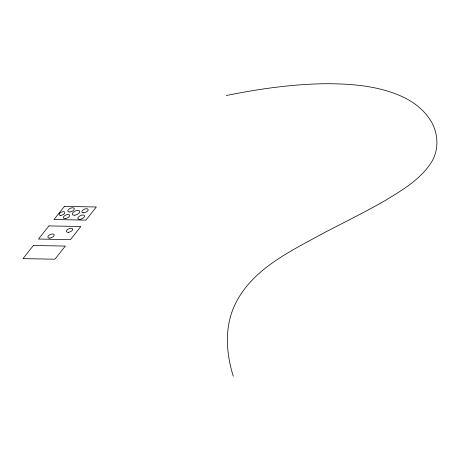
<?xml version="1.0" encoding="UTF-8"?>
<svg xmlns="http://www.w3.org/2000/svg" width="460" height="460" viewBox="0 0 460 460"><rect width="100%" height="100%" fill="white"/><g stroke="black" fill="none" stroke-linecap="round" stroke-linejoin="round"><path stroke-width="0.69" d="M226.303 95.53C258.733 88.941 291.657 84.237 324.789 83.72C351.595 83.668 379.327 85.75 403.891 97.399A204.108 100.815 -23.6 0 1 419.503 107.646A208.219 102.85 -23.6 0 1 428.076 116.886C438.259 129.823 440.134 148.873 431.02 162.892C419.986 179.705 402.12 190.244 385.308 200.462C365.154 212.054 344.287 222.312 323.673 233.042C289.88 251.597 250.205 269.761 233.806 307.188C224.422 329.084 226.297 354.004 233.306 376.28M33.419 245.485L23 258.623L54.924 259.21L65.343 246.071L33.419 245.485M48.938 225.906L38.519 239.05L70.443 239.637L80.862 226.492L48.938 225.906M64.406 206.396L53.987 219.535L85.916 220.121L96.335 206.983L64.406 206.396M79.959 219.345A3.576 1.765 -23.6 0 0 84.537 215.889A3.576 1.765 -23.6 0 0 79.143 216.373A3.576 1.765 -23.6 0 0 79.959 219.345M83.818 212.802A3.381 1.673 -23.6 0 0 88.17 209.541A3.381 1.673 -23.6 0 0 83.087 209.973A3.381 1.673 -23.6 0 0 83.818 212.802M74.871 215.188A4.008 1.978 -23.6 0 0 79.712 211.22A4.008 1.978 -23.6 0 0 73.537 212.031A4.008 1.978 -23.6 0 0 74.871 215.188M65.314 218.575A3.404 1.679 -23.6 0 0 69.655 215.28A3.404 1.679 -23.6 0 0 64.521 215.746A3.404 1.679 -23.6 0 0 65.314 218.575M69.972 211.951A3.479 1.719 -23.6 0 0 74.267 208.535A3.479 1.719 -23.6 0 0 68.948 209.15A3.479 1.719 -23.6 0 0 69.972 211.951M60.892 215.355A3.07 1.518 -23.6 0 0 64.802 212.376A3.07 1.518 -23.6 0 0 60.162 212.808A3.07 1.518 -23.6 0 0 60.892 215.355M49.841 238.084A3.404 1.679 -23.6 0 0 54.182 234.795A3.404 1.679 -23.6 0 0 49.053 235.261A3.404 1.679 -23.6 0 0 49.841 238.084M68.35 232.317A3.381 1.673 -23.6 0 0 72.697 229.057A3.381 1.673 -23.6 0 0 67.62 229.482A3.381 1.673 -23.6 0 0 68.35 232.317"/></g></svg>
